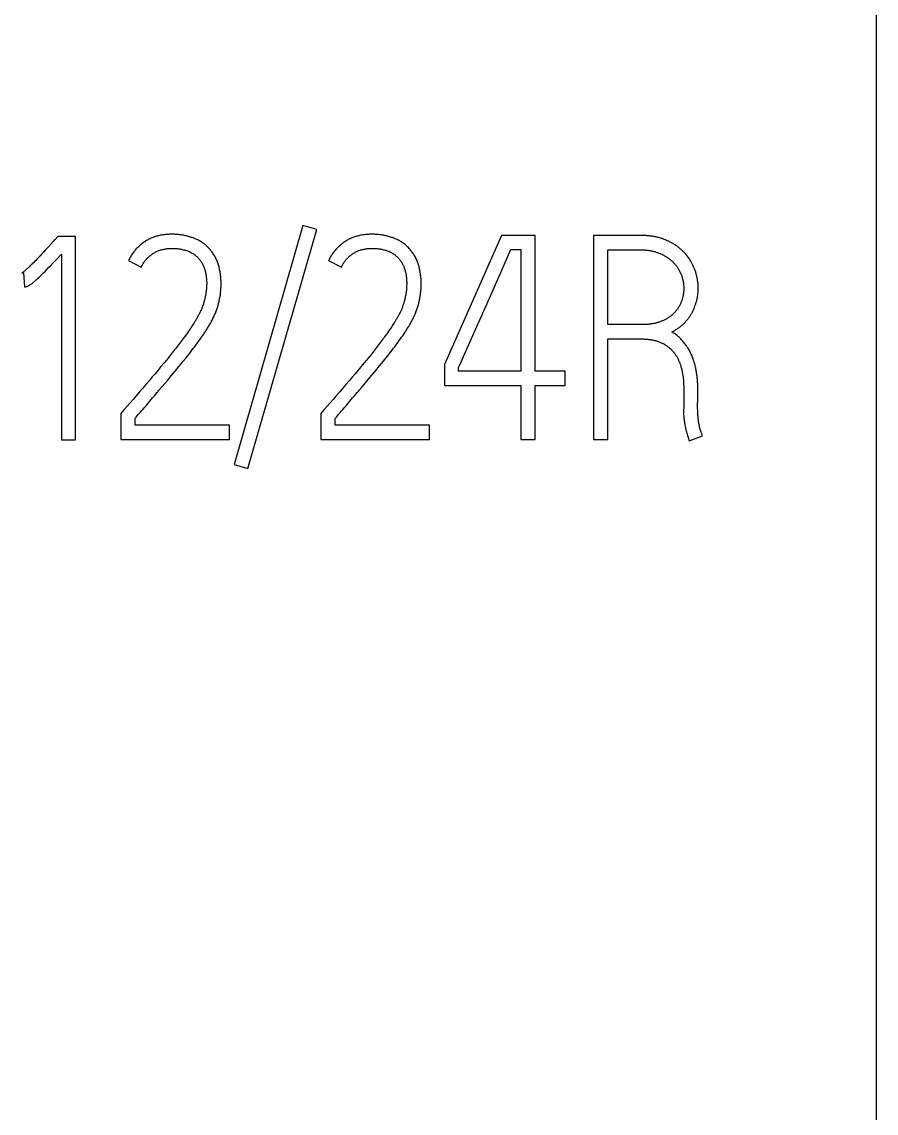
# Model space of a CAD drawing. Extents: x 0 to 420, y 0 to 297.
# Drawn here: x 137.93 to 146.31, y 190.74 to 201.44 of the extents above; entities that cross this region are included whole.
import ezdxf

# ---------------------------------------------------------------- set-up
doc = ezdxf.new("R2010")
doc.units = 0
doc.header["$LTSCALE"] = 23.1
doc.layers.add('10000_FRONT', color=7, linetype='CONTINUOUS')
doc.layers.add('10500_FRONT_LABELING', color=7, linetype='CONTINUOUS')

msp = doc.modelspace()

# ---------------------------------------------------------------- linework, layer by layer
at = {"layer": '10000_FRONT', "color": 7, "linetype": 'CONTINUOUS'}
msp.add_line((146.308, 234.648), (146.308, 144.648), dxfattribs=at)
at = {"layer": '10500_FRONT_LABELING', "color": 7, "linetype": 'CONTINUOUS'}
for p, q in [((140.689, 199.445), (140.015, 197.101)), ((140.151, 197.062), (140.825, 199.406)), ((140.825, 199.406), (140.689, 199.445)), ((138.246, 199.291), (138.197, 199.237)), ((138.256, 199.303), (138.246, 199.291)), ((138.461, 199.337), (138.287, 199.337)), ((138.461, 197.345), (138.461, 199.337)), ((142.636, 199.348), (142.076, 198.083)), ((142.966, 199.348), (142.636, 199.348)), ((142.966, 198.016), (142.966, 199.348)), ((143.538, 199.348), (143.538, 197.348)), ((143.998, 199.348), (143.538, 199.348)), ((138.148, 199.184), (138.131, 199.167)), ((138.164, 199.202), (138.148, 199.184)), ((138.181, 199.22), (138.164, 199.202)), ((138.197, 199.237), (138.181, 199.22)), ((142.685, 199.111), (142.715, 199.181)), ((142.715, 199.181), (142.728, 199.209)), ((142.728, 199.209), (142.825, 199.209)), ((142.825, 199.209), (142.825, 198.016)), ((143.679, 198.474), (143.679, 199.206)), ((143.679, 199.206), (143.998, 199.206)), ((138.059, 199.092), (138.048, 199.08)), ((138.071, 199.103), (138.059, 199.092)), ((138.082, 199.115), (138.071, 199.103)), ((138.098, 199.132), (138.082, 199.115)), ((138.115, 199.149), (138.098, 199.132)), ((138.131, 199.167), (138.115, 199.149)), ((138.215, 199.05), (138.242, 199.079)), ((138.242, 199.079), (138.273, 199.112)), ((138.273, 199.112), (138.323, 199.165)), ((138.323, 199.165), (138.323, 197.345)), ((138.98, 199.101), (139.105, 199.037)), ((140.941, 199.101), (141.066, 199.037)), ((142.531, 198.763), (142.685, 199.111)), ((137.934, 198.979), (137.951, 198.985)), ((137.951, 198.985), (137.959, 198.843)), ((138.128, 198.962), (138.137, 198.971)), ((138.137, 198.971), (138.151, 198.985)), ((138.151, 198.985), (138.165, 198.999)), ((138.165, 198.999), (138.178, 199.013)), ((138.178, 199.013), (138.197, 199.032)), ((138.197, 199.032), (138.215, 199.05)), ((138.109, 198.943), (138.118, 198.953)), ((138.118, 198.953), (138.128, 198.962)), ((142.469, 198.623), (142.531, 198.763)), ((139.586, 198.435), (139.577, 198.421)), ((139.595, 198.449), (139.586, 198.435)), ((139.604, 198.463), (139.595, 198.449)), ((139.613, 198.477), (139.604, 198.463)), ((139.622, 198.491), (139.613, 198.477)), ((141.547, 198.435), (141.538, 198.421)), ((141.556, 198.449), (141.547, 198.435)), ((141.565, 198.463), (141.556, 198.449)), ((141.575, 198.477), (141.565, 198.463)), ((141.583, 198.491), (141.575, 198.477)), ((142.277, 198.191), (142.407, 198.484)), ((144.02, 198.474), (143.679, 198.474)), ((139.51, 198.327), (139.5, 198.314)), ((139.519, 198.34), (139.51, 198.327)), ((139.529, 198.354), (139.519, 198.34)), ((139.539, 198.367), (139.529, 198.354)), ((139.548, 198.381), (139.539, 198.367)), ((139.558, 198.394), (139.548, 198.381)), ((139.567, 198.408), (139.558, 198.394)), ((139.577, 198.421), (139.567, 198.408)), ((139.673, 198.317), (139.684, 198.333)), ((139.684, 198.333), (139.695, 198.349)), ((139.695, 198.349), (139.706, 198.365)), ((139.706, 198.365), (139.717, 198.381)), ((141.471, 198.327), (141.461, 198.314)), ((141.481, 198.34), (141.471, 198.327)), ((141.49, 198.354), (141.481, 198.34)), ((141.5, 198.367), (141.49, 198.354)), ((141.51, 198.381), (141.5, 198.367)), ((141.519, 198.394), (141.51, 198.381)), ((141.528, 198.408), (141.519, 198.394)), ((141.538, 198.421), (141.528, 198.408)), ((141.634, 198.317), (141.645, 198.333)), ((141.645, 198.333), (141.656, 198.349)), ((141.656, 198.349), (141.668, 198.365)), ((141.668, 198.365), (141.679, 198.381)), ((143.679, 197.348), (143.679, 198.333)), ((143.679, 198.333), (144.015, 198.333)), ((139.429, 198.222), (139.419, 198.209)), ((139.44, 198.235), (139.429, 198.222)), ((139.45, 198.248), (139.44, 198.235)), ((139.46, 198.261), (139.45, 198.248)), ((139.47, 198.274), (139.46, 198.261)), ((139.48, 198.287), (139.47, 198.274)), ((139.49, 198.3), (139.48, 198.287)), ((139.5, 198.314), (139.49, 198.3)), ((139.59, 198.207), (139.602, 198.223)), ((139.602, 198.223), (139.614, 198.238)), ((139.614, 198.238), (139.626, 198.254)), ((139.626, 198.254), (139.638, 198.269)), ((139.638, 198.269), (139.649, 198.285)), ((139.649, 198.285), (139.661, 198.301)), ((139.661, 198.301), (139.673, 198.317)), ((141.391, 198.222), (141.38, 198.209)), ((141.401, 198.235), (141.391, 198.222)), ((141.411, 198.248), (141.401, 198.235)), ((141.421, 198.261), (141.411, 198.248)), ((141.431, 198.274), (141.421, 198.261)), ((141.441, 198.287), (141.431, 198.274)), ((141.451, 198.3), (141.441, 198.287)), ((141.461, 198.314), (141.451, 198.3)), ((141.551, 198.207), (141.563, 198.223)), ((141.563, 198.223), (141.575, 198.238)), ((141.575, 198.238), (141.587, 198.254)), ((141.587, 198.254), (141.599, 198.269)), ((141.599, 198.269), (141.611, 198.285)), ((141.611, 198.285), (141.622, 198.301)), ((141.622, 198.301), (141.634, 198.317)), ((139.351, 198.125), (139.33, 198.1)), ((139.367, 198.144), (139.351, 198.125)), ((139.383, 198.164), (139.367, 198.144)), ((139.398, 198.183), (139.383, 198.164)), ((139.409, 198.196), (139.398, 198.183)), ((139.419, 198.209), (139.409, 198.196)), ((139.517, 198.115), (139.542, 198.146)), ((139.542, 198.146), (139.56, 198.169)), ((139.56, 198.169), (139.578, 198.192)), ((139.578, 198.192), (139.59, 198.207)), ((141.312, 198.125), (141.291, 198.1)), ((141.328, 198.144), (141.312, 198.125)), ((141.344, 198.164), (141.328, 198.144)), ((141.36, 198.183), (141.344, 198.164)), ((141.37, 198.196), (141.36, 198.183)), ((141.38, 198.209), (141.37, 198.196)), ((141.441, 198.07), (141.478, 198.115)), ((141.478, 198.115), (141.503, 198.146)), ((141.503, 198.146), (141.521, 198.169)), ((141.521, 198.169), (141.539, 198.192)), ((141.539, 198.192), (141.551, 198.207)), ((142.24, 198.108), (142.277, 198.191)), ((139.266, 198.024), (139.24, 197.992)), ((139.298, 198.062), (139.266, 198.024)), ((139.33, 198.1), (139.298, 198.062)), ((139.399, 197.972), (139.436, 198.017)), ((139.436, 198.017), (139.474, 198.062)), ((141.228, 198.024), (141.201, 197.992)), ((141.259, 198.062), (141.228, 198.024)), ((141.291, 198.1), (141.259, 198.062)), ((141.366, 197.979), (141.404, 198.024)), ((141.404, 198.024), (141.441, 198.07)), ((142.076, 198.083), (142.076, 197.878)), ((142.214, 198.016), (142.214, 198.053)), ((142.825, 198.016), (142.214, 198.016)), ((143.26, 198.016), (142.966, 198.016)), ((143.26, 197.878), (143.26, 198.016)), ((139.181, 197.923), (139.149, 197.885)), ((139.213, 197.961), (139.181, 197.923)), ((139.24, 197.992), (139.213, 197.961)), ((139.361, 197.927), (139.399, 197.972)), ((141.142, 197.923), (141.11, 197.885)), ((141.174, 197.961), (141.142, 197.923)), ((141.201, 197.992), (141.174, 197.961)), ((141.259, 197.852), (141.328, 197.934)), ((141.328, 197.934), (141.366, 197.979)), ((139.089, 197.816), (139.052, 197.773)), ((139.116, 197.848), (139.089, 197.816)), ((139.149, 197.885), (139.116, 197.848)), ((139.234, 197.777), (139.247, 197.792)), ((141.051, 197.816), (141.013, 197.773)), ((141.078, 197.848), (141.051, 197.816)), ((141.11, 197.885), (141.078, 197.848)), ((141.195, 197.777), (141.208, 197.792)), ((142.076, 197.878), (142.825, 197.878)), ((142.825, 197.878), (142.825, 197.348)), ((142.966, 197.348), (142.966, 197.878)), ((142.966, 197.878), (143.26, 197.878)), ((144.422, 197.84), (144.422, 197.659)), ((144.561, 197.75), (144.561, 197.816)), ((139.025, 197.741), (138.938, 197.641)), ((139.041, 197.76), (139.025, 197.741)), ((139.052, 197.773), (139.041, 197.76)), ((139.132, 197.658), (139.158, 197.688)), ((139.158, 197.688), (139.202, 197.74)), ((139.202, 197.74), (139.215, 197.755)), ((139.215, 197.755), (139.234, 197.777)), ((140.986, 197.741), (140.899, 197.641)), ((141.002, 197.76), (140.986, 197.741)), ((141.013, 197.773), (141.002, 197.76)), ((141.094, 197.658), (141.119, 197.688)), ((141.119, 197.688), (141.163, 197.74)), ((141.163, 197.74), (141.176, 197.755)), ((141.176, 197.755), (141.195, 197.777)), ((144.558, 197.661), (144.558, 197.7)), ((138.938, 197.641), (138.905, 197.603)), ((138.905, 197.603), (138.905, 197.348)), ((139.082, 197.598), (139.094, 197.613)), ((139.094, 197.613), (139.107, 197.628)), ((139.107, 197.628), (139.12, 197.643)), ((139.12, 197.643), (139.132, 197.658)), ((140.899, 197.641), (140.866, 197.603)), ((140.866, 197.603), (140.866, 197.348)), ((141.043, 197.598), (141.056, 197.613)), ((141.056, 197.613), (141.068, 197.628)), ((141.068, 197.628), (141.081, 197.643)), ((141.081, 197.643), (141.094, 197.658)), ((144.422, 197.659), (144.42, 197.634)), ((144.558, 197.65), (144.558, 197.661)), ((144.563, 197.562), (144.562, 197.573)), ((139.044, 197.487), (139.044, 197.553)), ((139.97, 197.487), (139.044, 197.487)), ((139.97, 197.348), (139.97, 197.487)), ((141.005, 197.487), (141.005, 197.553)), ((141.931, 197.487), (141.005, 197.487)), ((141.931, 197.348), (141.931, 197.487)), ((144.475, 197.334), (144.606, 197.384)), ((138.323, 197.345), (138.461, 197.345)), ((138.905, 197.348), (139.97, 197.348)), ((140.866, 197.348), (141.931, 197.348)), ((142.825, 197.348), (142.966, 197.348)), ((143.538, 197.348), (143.679, 197.348)), ((140.015, 197.101), (140.151, 197.062))]:
    msp.add_line(p, q, dxfattribs=at)
for points in [[(138.287, 199.337), (138.262, 199.309), (138.256, 199.303)], [(139.782, 199.206), (139.775, 199.213), (139.769, 199.221), (139.762, 199.228), (139.755, 199.235), (139.748, 199.242), (139.741, 199.249), (139.733, 199.255), (139.726, 199.261), (139.718, 199.267), (139.71, 199.273), (139.702, 199.279), (139.694, 199.284), (139.685, 199.289), (139.677, 199.294), (139.668, 199.299), (139.659, 199.303), (139.651, 199.307), (139.642, 199.311), (139.632, 199.315), (139.623, 199.319), (139.614, 199.323), (139.605, 199.326), (139.595, 199.329), (139.586, 199.332), (139.577, 199.335), (139.567, 199.338), (139.558, 199.341), (139.548, 199.343), (139.539, 199.345), (139.529, 199.348), (139.52, 199.349), (139.51, 199.351), (139.5, 199.353), (139.491, 199.354), (139.481, 199.355), (139.471, 199.356), (139.461, 199.357), (139.451, 199.358), (139.441, 199.358), (139.431, 199.359), (139.421, 199.359), (139.412, 199.359), (139.402, 199.359), (139.392, 199.359), (139.382, 199.359), (139.372, 199.358), (139.362, 199.358), (139.353, 199.357), (139.343, 199.356), (139.333, 199.355), (139.323, 199.354), (139.313, 199.352), (139.304, 199.351), (139.294, 199.349), (139.284, 199.347), (139.275, 199.345), (139.265, 199.342), (139.255, 199.34), (139.246, 199.337), (139.236, 199.334), (139.227, 199.331), (139.218, 199.327), (139.209, 199.323), (139.2, 199.32), (139.191, 199.315), (139.182, 199.311), (139.173, 199.307), (139.165, 199.302), (139.156, 199.297), (139.148, 199.292), (139.139, 199.286), (139.131, 199.281), (139.123, 199.275), (139.115, 199.269), (139.107, 199.263), (139.099, 199.257), (139.092, 199.25), (139.085, 199.244), (139.077, 199.237), (139.07, 199.23), (139.063, 199.223), (139.057, 199.216), (139.05, 199.209), (139.044, 199.201), (139.037, 199.194), (139.031, 199.186), (139.025, 199.178), (139.019, 199.17), (139.014, 199.162), (139.008, 199.153), (139.003, 199.145), (138.998, 199.136), (138.993, 199.128), (138.989, 199.119), (138.984, 199.11), (138.98, 199.101)], [(141.743, 199.206), (141.737, 199.213), (141.73, 199.221), (141.723, 199.228), (141.716, 199.235), (141.709, 199.242), (141.702, 199.249), (141.694, 199.255), (141.687, 199.261), (141.679, 199.267), (141.671, 199.273), (141.663, 199.279), (141.655, 199.284), (141.646, 199.289), (141.638, 199.294), (141.629, 199.299), (141.621, 199.303), (141.612, 199.307), (141.603, 199.311), (141.594, 199.315), (141.584, 199.319), (141.575, 199.323), (141.566, 199.326), (141.557, 199.329), (141.547, 199.332), (141.538, 199.335), (141.529, 199.338), (141.519, 199.341), (141.51, 199.343), (141.5, 199.345), (141.49, 199.348), (141.481, 199.349), (141.471, 199.351), (141.461, 199.353), (141.452, 199.354), (141.442, 199.355), (141.432, 199.356), (141.422, 199.357), (141.412, 199.358), (141.402, 199.358), (141.392, 199.359), (141.383, 199.359), (141.373, 199.359), (141.363, 199.359), (141.353, 199.359), (141.343, 199.359), (141.333, 199.358), (141.324, 199.358), (141.314, 199.357), (141.304, 199.356), (141.294, 199.355), (141.284, 199.354), (141.275, 199.352), (141.265, 199.351), (141.255, 199.349), (141.245, 199.347), (141.236, 199.345), (141.226, 199.342), (141.217, 199.34), (141.207, 199.337), (141.198, 199.334), (141.188, 199.331), (141.179, 199.327), (141.17, 199.323), (141.161, 199.32), (141.152, 199.315), (141.143, 199.311), (141.134, 199.307), (141.126, 199.302), (141.117, 199.297), (141.109, 199.292), (141.1, 199.286), (141.092, 199.281), (141.084, 199.275), (141.076, 199.269), (141.068, 199.263), (141.061, 199.257), (141.053, 199.25), (141.046, 199.244), (141.039, 199.237), (141.032, 199.23), (141.025, 199.223), (141.018, 199.216), (141.011, 199.209), (141.005, 199.201), (140.998, 199.194), (140.992, 199.186), (140.986, 199.178), (140.98, 199.17), (140.975, 199.162), (140.969, 199.153), (140.964, 199.145), (140.959, 199.136), (140.954, 199.128), (140.95, 199.119), (140.945, 199.11), (140.941, 199.101)], [(144.306, 198.402), (144.313, 198.406), (144.32, 198.41), (144.327, 198.413), (144.334, 198.417), (144.341, 198.422), (144.347, 198.426), (144.354, 198.43), (144.36, 198.434), (144.367, 198.439), (144.373, 198.443), (144.38, 198.448), (144.386, 198.453), (144.392, 198.458), (144.398, 198.463), (144.404, 198.468), (144.41, 198.473), (144.416, 198.478), (144.422, 198.484), (144.428, 198.489), (144.433, 198.495), (144.439, 198.501), (144.444, 198.507), (144.45, 198.513), (144.455, 198.519), (144.46, 198.525), (144.465, 198.531), (144.469, 198.537), (144.474, 198.544), (144.478, 198.55), (144.483, 198.557), (144.487, 198.563), (144.491, 198.57), (144.495, 198.577), (144.499, 198.584), (144.503, 198.59), (144.507, 198.597), (144.51, 198.604), (144.514, 198.612), (144.517, 198.619), (144.52, 198.626), (144.524, 198.633), (144.527, 198.641), (144.529, 198.648), (144.532, 198.656), (144.535, 198.663), (144.538, 198.67), (144.54, 198.678), (144.542, 198.685), (144.545, 198.693), (144.547, 198.701), (144.549, 198.708), (144.551, 198.716), (144.552, 198.724), (144.554, 198.731), (144.556, 198.739), (144.557, 198.747), (144.558, 198.755), (144.559, 198.763), (144.56, 198.771), (144.561, 198.778), (144.562, 198.786), (144.563, 198.794), (144.563, 198.802), (144.564, 198.81), (144.564, 198.818), (144.564, 198.826), (144.564, 198.834), (144.564, 198.842), (144.564, 198.849), (144.563, 198.857), (144.563, 198.865), (144.562, 198.873), (144.561, 198.881), (144.561, 198.889), (144.56, 198.897), (144.558, 198.904), (144.557, 198.912), (144.556, 198.92), (144.554, 198.928), (144.553, 198.936), (144.551, 198.943), (144.549, 198.951), (144.547, 198.959), (144.545, 198.966), (144.543, 198.974), (144.541, 198.982), (144.539, 198.989), (144.536, 198.997), (144.534, 199.004), (144.531, 199.012), (144.528, 199.019), (144.525, 199.026), (144.522, 199.033), (144.519, 199.041), (144.516, 199.048), (144.512, 199.055), (144.509, 199.062), (144.505, 199.069), (144.502, 199.076), (144.498, 199.083), (144.494, 199.09), (144.49, 199.097), (144.486, 199.104), (144.481, 199.11), (144.477, 199.117), (144.472, 199.123), (144.468, 199.13), (144.463, 199.136), (144.458, 199.143), (144.453, 199.149), (144.449, 199.155), (144.443, 199.161), (144.438, 199.167), (144.433, 199.173), (144.428, 199.179), (144.422, 199.184), (144.417, 199.19), (144.411, 199.196), (144.406, 199.201), (144.4, 199.206), (144.394, 199.212), (144.388, 199.217), (144.382, 199.222), (144.376, 199.227), (144.369, 199.232), (144.363, 199.237), (144.357, 199.241), (144.35, 199.246), (144.344, 199.25), (144.337, 199.255), (144.33, 199.259), (144.324, 199.263), (144.317, 199.267), (144.31, 199.271), (144.303, 199.275), (144.296, 199.279), (144.289, 199.283), (144.282, 199.286), (144.275, 199.29), (144.268, 199.293), (144.261, 199.296), (144.253, 199.299), (144.246, 199.303), (144.239, 199.306), (144.231, 199.308), (144.224, 199.311), (144.216, 199.314), (144.209, 199.317), (144.201, 199.319), (144.194, 199.321), (144.186, 199.324), (144.178, 199.326), (144.171, 199.328), (144.163, 199.33), (144.155, 199.331), (144.148, 199.333), (144.14, 199.335), (144.132, 199.336), (144.125, 199.338), (144.117, 199.339), (144.109, 199.34), (144.101, 199.341), (144.093, 199.342), (144.085, 199.343), (144.078, 199.344), (144.07, 199.345), (144.062, 199.345), (144.054, 199.346), (144.046, 199.347), (144.038, 199.347), (144.03, 199.347), (144.022, 199.348), (144.014, 199.348), (144.006, 199.348), (143.998, 199.348)], [(139.105, 199.037), (139.109, 199.045), (139.112, 199.052), (139.116, 199.06), (139.121, 199.067), (139.125, 199.074), (139.13, 199.081), (139.134, 199.088), (139.139, 199.094), (139.144, 199.101), (139.15, 199.108), (139.155, 199.114), (139.161, 199.12), (139.167, 199.126), (139.173, 199.132), (139.179, 199.138), (139.185, 199.143), (139.191, 199.149), (139.198, 199.154), (139.205, 199.159), (139.211, 199.164), (139.218, 199.169), (139.225, 199.173), (139.232, 199.178), (139.24, 199.182), (139.247, 199.186), (139.255, 199.189), (139.262, 199.193), (139.27, 199.196), (139.278, 199.199), (139.286, 199.202), (139.294, 199.205), (139.302, 199.207), (139.31, 199.209), (139.318, 199.211), (139.326, 199.213), (139.334, 199.214), (139.343, 199.216), (139.351, 199.217), (139.359, 199.218), (139.368, 199.219), (139.376, 199.219), (139.384, 199.22), (139.393, 199.22), (139.401, 199.22), (139.409, 199.22), (139.418, 199.22), (139.426, 199.22), (139.434, 199.22), (139.443, 199.219), (139.451, 199.219), (139.459, 199.218), (139.467, 199.217), (139.476, 199.216), (139.484, 199.215), (139.492, 199.214), (139.5, 199.212), (139.509, 199.21), (139.517, 199.208), (139.525, 199.206), (139.533, 199.204), (139.541, 199.202), (139.549, 199.199), (139.557, 199.196), (139.565, 199.193), (139.573, 199.19), (139.58, 199.187), (139.588, 199.183), (139.595, 199.179), (139.603, 199.175), (139.61, 199.171), (139.617, 199.166), (139.624, 199.161), (139.631, 199.157), (139.637, 199.151), (139.644, 199.146), (139.65, 199.14), (139.656, 199.135), (139.662, 199.129), (139.667, 199.123), (139.673, 199.116), (139.678, 199.11), (139.683, 199.103), (139.688, 199.096), (139.693, 199.089), (139.697, 199.082), (139.701, 199.075), (139.705, 199.067), (139.709, 199.06), (139.713, 199.052), (139.716, 199.045), (139.719, 199.037), (139.722, 199.029), (139.725, 199.021), (139.727, 199.013), (139.73, 199.005), (139.732, 198.997), (139.734, 198.989), (139.736, 198.981), (139.737, 198.972), (139.739, 198.964), (139.74, 198.956), (139.741, 198.948), (139.742, 198.939), (139.743, 198.931), (139.744, 198.923), (139.744, 198.914), (139.745, 198.906), (139.745, 198.898), (139.746, 198.889), (139.746, 198.881), (139.746, 198.872), (139.745, 198.864), (139.745, 198.856), (139.745, 198.847), (139.744, 198.839), (139.744, 198.831), (139.743, 198.822), (139.742, 198.814), (139.742, 198.806), (139.741, 198.798), (139.739, 198.789), (139.738, 198.781), (139.737, 198.773), (139.735, 198.765), (139.734, 198.757), (139.732, 198.748), (139.731, 198.74), (139.729, 198.732), (139.727, 198.724), (139.725, 198.716), (139.723, 198.708), (139.721, 198.7), (139.719, 198.692), (139.716, 198.684), (139.714, 198.676), (139.711, 198.668), (139.709, 198.66), (139.706, 198.652), (139.703, 198.644), (139.7, 198.636), (139.697, 198.629), (139.694, 198.621), (139.69, 198.613), (139.687, 198.606), (139.683, 198.598), (139.68, 198.591), (139.676, 198.584), (139.672, 198.576), (139.668, 198.569), (139.664, 198.562), (139.66, 198.554), (139.656, 198.547), (139.652, 198.54), (139.648, 198.533), (139.644, 198.526), (139.64, 198.519), (139.635, 198.512), (139.631, 198.505), (139.627, 198.498), (139.622, 198.491)], [(139.717, 198.381), (139.723, 198.389), (139.728, 198.398), (139.734, 198.406), (139.739, 198.414), (139.745, 198.422), (139.75, 198.431), (139.755, 198.439), (139.76, 198.447), (139.765, 198.456), (139.77, 198.464), (139.775, 198.473), (139.78, 198.481), (139.785, 198.49), (139.79, 198.498), (139.794, 198.507), (139.799, 198.516), (139.804, 198.524), (139.808, 198.533), (139.812, 198.542), (139.816, 198.551), (139.82, 198.56), (139.824, 198.569), (139.828, 198.578), (139.832, 198.587), (139.836, 198.596), (139.839, 198.605), (139.842, 198.614), (139.846, 198.623), (139.849, 198.633), (139.852, 198.642), (139.855, 198.651), (139.858, 198.661), (139.86, 198.67), (139.863, 198.68), (139.865, 198.69), (139.867, 198.699), (139.87, 198.709), (139.872, 198.719), (139.873, 198.728), (139.875, 198.738), (139.877, 198.748), (139.878, 198.757), (139.88, 198.767), (139.881, 198.777), (139.882, 198.786), (139.883, 198.796), (139.884, 198.806), (139.885, 198.816), (139.886, 198.825), (139.886, 198.835), (139.887, 198.845), (139.887, 198.855), (139.887, 198.864), (139.887, 198.874), (139.887, 198.884), (139.887, 198.894), (139.887, 198.904), (139.886, 198.914), (139.885, 198.923), (139.885, 198.933), (139.884, 198.943), (139.883, 198.953), (139.881, 198.963), (139.88, 198.973), (139.879, 198.982), (139.877, 198.992), (139.875, 199.002), (139.873, 199.012), (139.871, 199.021), (139.869, 199.031), (139.867, 199.04), (139.864, 199.05), (139.861, 199.059), (139.858, 199.069), (139.855, 199.078), (139.852, 199.087), (139.848, 199.097), (139.844, 199.106), (139.84, 199.115), (139.836, 199.124), (139.831, 199.133), (139.826, 199.141), (139.822, 199.15), (139.817, 199.158), (139.811, 199.167), (139.806, 199.175), (139.8, 199.183), (139.794, 199.191), (139.788, 199.198), (139.782, 199.206)], [(141.066, 199.037), (141.07, 199.045), (141.074, 199.052), (141.078, 199.06), (141.082, 199.067), (141.086, 199.074), (141.091, 199.081), (141.096, 199.088), (141.101, 199.094), (141.106, 199.101), (141.111, 199.108), (141.116, 199.114), (141.122, 199.12), (141.128, 199.126), (141.134, 199.132), (141.14, 199.138), (141.146, 199.143), (141.153, 199.149), (141.159, 199.154), (141.166, 199.159), (141.173, 199.164), (141.179, 199.169), (141.186, 199.173), (141.194, 199.178), (141.201, 199.182), (141.208, 199.186), (141.216, 199.189), (141.224, 199.193), (141.231, 199.196), (141.239, 199.199), (141.247, 199.202), (141.255, 199.205), (141.263, 199.207), (141.271, 199.209), (141.279, 199.211), (141.287, 199.213), (141.295, 199.214), (141.304, 199.216), (141.312, 199.217), (141.32, 199.218), (141.329, 199.219), (141.337, 199.219), (141.345, 199.22), (141.354, 199.22), (141.362, 199.22), (141.37, 199.22), (141.379, 199.22), (141.387, 199.22), (141.395, 199.22), (141.404, 199.219), (141.412, 199.219), (141.42, 199.218), (141.429, 199.217), (141.437, 199.216), (141.445, 199.215), (141.453, 199.214), (141.462, 199.212), (141.47, 199.21), (141.478, 199.208), (141.486, 199.206), (141.494, 199.204), (141.502, 199.202), (141.51, 199.199), (141.518, 199.196), (141.526, 199.193), (141.534, 199.19), (141.541, 199.187), (141.549, 199.183), (141.556, 199.179), (141.564, 199.175), (141.571, 199.171), (141.578, 199.166), (141.585, 199.161), (141.592, 199.157), (141.598, 199.151), (141.605, 199.146), (141.611, 199.14), (141.617, 199.135), (141.623, 199.129), (141.628, 199.123), (141.634, 199.116), (141.639, 199.11), (141.644, 199.103), (141.649, 199.096), (141.654, 199.089), (141.658, 199.082), (141.662, 199.075), (141.666, 199.067), (141.67, 199.06), (141.674, 199.052), (141.677, 199.045), (141.68, 199.037), (141.683, 199.029), (141.686, 199.021), (141.689, 199.013), (141.691, 199.005), (141.693, 198.997), (141.695, 198.989), (141.697, 198.981), (141.698, 198.972), (141.7, 198.964), (141.701, 198.956), (141.702, 198.948), (141.703, 198.939), (141.704, 198.931), (141.705, 198.923), (141.706, 198.914), (141.706, 198.906), (141.706, 198.898), (141.707, 198.889), (141.707, 198.881), (141.707, 198.872), (141.707, 198.864), (141.706, 198.856), (141.706, 198.847), (141.706, 198.839), (141.705, 198.831), (141.704, 198.822), (141.704, 198.814), (141.703, 198.806), (141.702, 198.798), (141.701, 198.789), (141.699, 198.781), (141.698, 198.773), (141.697, 198.765), (141.695, 198.757), (141.693, 198.748), (141.692, 198.74), (141.69, 198.732), (141.688, 198.724), (141.686, 198.716), (141.684, 198.708), (141.682, 198.7), (141.68, 198.692), (141.677, 198.684), (141.675, 198.676), (141.672, 198.668), (141.67, 198.66), (141.667, 198.652), (141.664, 198.644), (141.661, 198.636), (141.658, 198.629), (141.655, 198.621), (141.651, 198.613), (141.648, 198.606), (141.645, 198.598), (141.641, 198.591), (141.637, 198.584), (141.633, 198.576), (141.63, 198.569), (141.626, 198.562), (141.622, 198.554), (141.618, 198.547), (141.613, 198.54), (141.609, 198.533), (141.605, 198.526), (141.601, 198.519), (141.597, 198.512), (141.592, 198.505), (141.588, 198.498), (141.583, 198.491)], [(141.679, 198.381), (141.684, 198.389), (141.69, 198.398), (141.695, 198.406), (141.7, 198.414), (141.706, 198.422), (141.711, 198.431), (141.716, 198.439), (141.721, 198.447), (141.726, 198.456), (141.732, 198.464), (141.736, 198.473), (141.741, 198.481), (141.746, 198.49), (141.751, 198.498), (141.756, 198.507), (141.76, 198.516), (141.765, 198.524), (141.769, 198.533), (141.773, 198.542), (141.778, 198.551), (141.782, 198.56), (141.786, 198.569), (141.789, 198.578), (141.793, 198.587), (141.797, 198.596), (141.8, 198.605), (141.804, 198.614), (141.807, 198.623), (141.81, 198.633), (141.813, 198.642), (141.816, 198.651), (141.819, 198.661), (141.821, 198.67), (141.824, 198.68), (141.826, 198.69), (141.829, 198.699), (141.831, 198.709), (141.833, 198.719), (141.835, 198.728), (141.836, 198.738), (141.838, 198.748), (141.839, 198.757), (141.841, 198.767), (141.842, 198.777), (141.843, 198.786), (141.844, 198.796), (141.845, 198.806), (141.846, 198.816), (141.847, 198.825), (141.847, 198.835), (141.848, 198.845), (141.848, 198.855), (141.848, 198.864), (141.848, 198.874), (141.848, 198.884), (141.848, 198.894), (141.848, 198.904), (141.847, 198.914), (141.847, 198.923), (141.846, 198.933), (141.845, 198.943), (141.844, 198.953), (141.843, 198.963), (141.841, 198.973), (141.84, 198.982), (141.838, 198.992), (141.836, 199.002), (141.834, 199.012), (141.832, 199.021), (141.83, 199.031), (141.828, 199.04), (141.825, 199.05), (141.822, 199.059), (141.819, 199.069), (141.816, 199.078), (141.813, 199.087), (141.809, 199.097), (141.805, 199.106), (141.801, 199.115), (141.797, 199.124), (141.792, 199.133), (141.788, 199.141), (141.783, 199.15), (141.778, 199.158), (141.773, 199.167), (141.767, 199.175), (141.761, 199.183), (141.755, 199.191), (141.749, 199.198), (141.743, 199.206)], [(143.998, 199.206), (144.006, 199.206), (144.013, 199.206), (144.02, 199.206), (144.028, 199.206), (144.035, 199.205), (144.043, 199.205), (144.05, 199.204), (144.057, 199.204), (144.065, 199.203), (144.072, 199.202), (144.079, 199.201), (144.086, 199.2), (144.094, 199.199), (144.101, 199.197), (144.108, 199.196), (144.115, 199.194), (144.123, 199.193), (144.13, 199.191), (144.137, 199.189), (144.144, 199.187), (144.151, 199.185), (144.158, 199.182), (144.165, 199.18), (144.172, 199.177), (144.179, 199.175), (144.186, 199.172), (144.193, 199.169), (144.199, 199.166), (144.206, 199.163), (144.213, 199.159), (144.219, 199.156), (144.226, 199.153), (144.232, 199.149), (144.239, 199.145), (144.245, 199.142), (144.251, 199.138), (144.257, 199.134), (144.263, 199.13), (144.269, 199.126), (144.275, 199.121), (144.281, 199.117), (144.287, 199.112), (144.293, 199.108), (144.299, 199.103), (144.304, 199.098), (144.31, 199.093), (144.315, 199.088), (144.32, 199.082), (144.326, 199.077), (144.331, 199.072), (144.336, 199.066), (144.34, 199.061), (144.345, 199.055), (144.35, 199.049), (144.354, 199.043), (144.358, 199.037), (144.363, 199.031), (144.367, 199.025), (144.371, 199.018), (144.374, 199.012), (144.378, 199.005), (144.382, 198.999), (144.385, 198.992), (144.388, 198.986), (144.391, 198.979), (144.394, 198.972), (144.397, 198.965), (144.399, 198.958), (144.402, 198.951), (144.404, 198.944), (144.406, 198.937), (144.408, 198.93), (144.41, 198.923), (144.412, 198.916), (144.414, 198.908), (144.415, 198.901), (144.417, 198.894), (144.418, 198.886), (144.419, 198.879), (144.42, 198.872), (144.421, 198.864), (144.421, 198.857), (144.422, 198.85), (144.422, 198.842), (144.422, 198.835), (144.422, 198.827), (144.422, 198.82), (144.422, 198.813), (144.422, 198.805), (144.421, 198.798), (144.42, 198.79), (144.42, 198.783), (144.419, 198.776), (144.417, 198.768), (144.416, 198.761), (144.415, 198.754), (144.413, 198.746), (144.411, 198.739), (144.41, 198.732), (144.408, 198.725), (144.405, 198.718), (144.403, 198.711), (144.401, 198.704), (144.398, 198.697), (144.395, 198.69), (144.393, 198.683), (144.39, 198.676), (144.386, 198.67), (144.383, 198.663), (144.38, 198.656), (144.376, 198.65), (144.372, 198.644), (144.368, 198.637), (144.364, 198.631), (144.36, 198.625), (144.355, 198.619), (144.351, 198.614), (144.346, 198.608), (144.341, 198.602), (144.336, 198.597), (144.331, 198.591), (144.326, 198.586), (144.321, 198.581), (144.316, 198.576), (144.31, 198.571), (144.304, 198.566), (144.298, 198.561), (144.293, 198.557), (144.287, 198.552), (144.281, 198.548), (144.274, 198.544), (144.268, 198.54), (144.262, 198.536), (144.256, 198.532), (144.249, 198.528), (144.243, 198.525), (144.236, 198.521), (144.229, 198.518), (144.223, 198.515), (144.216, 198.512), (144.209, 198.509), (144.202, 198.506), (144.195, 198.503), (144.188, 198.501), (144.181, 198.498), (144.174, 198.496), (144.167, 198.494), (144.16, 198.492), (144.153, 198.49), (144.146, 198.488), (144.139, 198.486), (144.131, 198.485), (144.124, 198.483), (144.117, 198.482), (144.109, 198.481), (144.102, 198.48), (144.095, 198.479), (144.087, 198.478), (144.08, 198.477), (144.072, 198.476), (144.065, 198.476), (144.058, 198.475), (144.05, 198.475), (144.043, 198.475), (144.035, 198.474), (144.028, 198.474), (144.02, 198.474)], [(138.048, 199.08), (138.037, 199.069), (138.031, 199.063), (138.025, 199.058), (138.02, 199.052), (138.014, 199.046), (138.008, 199.041), (138.002, 199.035), (137.996, 199.03), (137.99, 199.025), (137.984, 199.019), (137.978, 199.014), (137.972, 199.009), (137.966, 199.004), (137.96, 198.998), (137.954, 198.993), (137.948, 198.988), (137.941, 198.984), (137.938, 198.981), (137.934, 198.979)], [(137.959, 198.843), (137.963, 198.843), (137.966, 198.844), (137.969, 198.844), (137.972, 198.845), (137.979, 198.846), (137.982, 198.847), (137.985, 198.848), (137.988, 198.849), (137.991, 198.85), (137.994, 198.851), (137.997, 198.852), (138.003, 198.856), (138.009, 198.859), (138.014, 198.863), (138.02, 198.866), (138.025, 198.87), (138.03, 198.874), (138.035, 198.878), (138.041, 198.882), (138.046, 198.886), (138.051, 198.891), (138.056, 198.895), (138.061, 198.899), (138.066, 198.903), (138.07, 198.908), (138.075, 198.912), (138.08, 198.917), (138.085, 198.921), (138.095, 198.93)], [(138.095, 198.93), (138.099, 198.934), (138.109, 198.943)], [(142.407, 198.484), (142.445, 198.568), (142.451, 198.582), (142.457, 198.595), (142.469, 198.623)], [(144.015, 198.333), (144.022, 198.333), (144.029, 198.333), (144.035, 198.332), (144.042, 198.332), (144.049, 198.332), (144.056, 198.331), (144.063, 198.331), (144.07, 198.33), (144.076, 198.329), (144.083, 198.329), (144.09, 198.328), (144.097, 198.327), (144.104, 198.326), (144.11, 198.324), (144.117, 198.323), (144.124, 198.322), (144.13, 198.32), (144.137, 198.319), (144.144, 198.317), (144.15, 198.315), (144.157, 198.313), (144.163, 198.311), (144.17, 198.309), (144.176, 198.307), (144.183, 198.304), (144.189, 198.302), (144.196, 198.299), (144.202, 198.296), (144.208, 198.293), (144.215, 198.29), (144.221, 198.287), (144.227, 198.284), (144.233, 198.28), (144.239, 198.277), (144.244, 198.273), (144.25, 198.269), (144.256, 198.266), (144.261, 198.262), (144.267, 198.257), (144.273, 198.253), (144.278, 198.249), (144.283, 198.244), (144.288, 198.24), (144.294, 198.235), (144.298, 198.23), (144.303, 198.225), (144.308, 198.22), (144.313, 198.215), (144.317, 198.21), (144.322, 198.205), (144.326, 198.2), (144.33, 198.194), (144.334, 198.189), (144.338, 198.183), (144.342, 198.177), (144.346, 198.172), (144.35, 198.166), (144.353, 198.16), (144.357, 198.154), (144.36, 198.148), (144.363, 198.141), (144.366, 198.135), (144.369, 198.129), (144.372, 198.123), (144.375, 198.117), (144.378, 198.11), (144.38, 198.104), (144.383, 198.098), (144.385, 198.091), (144.387, 198.085), (144.389, 198.078), (144.392, 198.072), (144.394, 198.065), (144.395, 198.058), (144.397, 198.052), (144.399, 198.045), (144.401, 198.038), (144.402, 198.032), (144.404, 198.025), (144.405, 198.018), (144.407, 198.011), (144.408, 198.005), (144.409, 197.998), (144.41, 197.991), (144.412, 197.984), (144.413, 197.978), (144.414, 197.971), (144.415, 197.964), (144.415, 197.957), (144.416, 197.95), (144.417, 197.943), (144.418, 197.937), (144.418, 197.93), (144.419, 197.923), (144.419, 197.916), (144.42, 197.909), (144.42, 197.902), (144.421, 197.895), (144.421, 197.889), (144.422, 197.882), (144.422, 197.875), (144.422, 197.868), (144.422, 197.861), (144.422, 197.854), (144.422, 197.847), (144.422, 197.84)], [(144.561, 197.816), (144.561, 197.826), (144.561, 197.836), (144.561, 197.846), (144.56, 197.856), (144.56, 197.867), (144.56, 197.877), (144.559, 197.887), (144.559, 197.897), (144.558, 197.907), (144.557, 197.917), (144.556, 197.927), (144.556, 197.938), (144.555, 197.948), (144.554, 197.958), (144.552, 197.968), (144.551, 197.978), (144.55, 197.988), (144.548, 197.998), (144.547, 198.008), (144.545, 198.018), (144.544, 198.028), (144.542, 198.038), (144.54, 198.048), (144.538, 198.058), (144.535, 198.068), (144.533, 198.078), (144.53, 198.087), (144.528, 198.097), (144.525, 198.107), (144.522, 198.117), (144.519, 198.126), (144.515, 198.136), (144.512, 198.145), (144.508, 198.155), (144.504, 198.164), (144.5, 198.173), (144.496, 198.183), (144.492, 198.192), (144.487, 198.201), (144.482, 198.21), (144.477, 198.219), (144.472, 198.228), (144.467, 198.236), (144.462, 198.245), (144.456, 198.253), (144.451, 198.262), (144.445, 198.27), (144.439, 198.278), (144.433, 198.286), (144.427, 198.294), (144.42, 198.302), (144.414, 198.31), (144.407, 198.318), (144.4, 198.325), (144.393, 198.333), (144.386, 198.34), (144.379, 198.347), (144.371, 198.354), (144.364, 198.361), (144.356, 198.367), (144.348, 198.373), (144.34, 198.38), (144.332, 198.386), (144.323, 198.391), (144.315, 198.397), (144.306, 198.402)], [(139.474, 198.062), (139.48, 198.07), (139.517, 198.115)], [(142.214, 198.053), (142.221, 198.066), (142.227, 198.08), (142.24, 198.108)], [(139.247, 197.792), (139.259, 197.807), (139.266, 197.815), (139.272, 197.822), (139.278, 197.83), (139.285, 197.837), (139.361, 197.927)], [(141.208, 197.792), (141.22, 197.807), (141.227, 197.815), (141.233, 197.822), (141.24, 197.83), (141.246, 197.837), (141.259, 197.852)], [(144.558, 197.7), (144.558, 197.706), (144.558, 197.711), (144.559, 197.717), (144.559, 197.722), (144.559, 197.728), (144.56, 197.734), (144.56, 197.739), (144.561, 197.745), (144.561, 197.75)], [(139.044, 197.553), (139.05, 197.561), (139.056, 197.568), (139.063, 197.576)], [(139.063, 197.576), (139.075, 197.591), (139.082, 197.598)], [(141.005, 197.553), (141.011, 197.561), (141.018, 197.568), (141.024, 197.576)], [(141.024, 197.576), (141.037, 197.591), (141.043, 197.598)], [(144.42, 197.634), (144.42, 197.622), (144.42, 197.611), (144.421, 197.6), (144.421, 197.588), (144.422, 197.577), (144.423, 197.566), (144.424, 197.554), (144.425, 197.543), (144.427, 197.532), (144.428, 197.521), (144.43, 197.509), (144.432, 197.498), (144.434, 197.487), (144.436, 197.476), (144.438, 197.465), (144.44, 197.454), (144.443, 197.443), (144.445, 197.432), (144.448, 197.421), (144.451, 197.41), (144.454, 197.399), (144.458, 197.388), (144.461, 197.377), (144.464, 197.366), (144.468, 197.356), (144.471, 197.345), (144.475, 197.334)], [(144.562, 197.573), (144.561, 197.584), (144.561, 197.589), (144.56, 197.595), (144.56, 197.6), (144.56, 197.606), (144.559, 197.612), (144.559, 197.617), (144.559, 197.623), (144.559, 197.628), (144.559, 197.634), (144.559, 197.639), (144.558, 197.645), (144.558, 197.65)], [(144.606, 197.384), (144.604, 197.389), (144.602, 197.394), (144.6, 197.4), (144.598, 197.405), (144.596, 197.41), (144.594, 197.415), (144.592, 197.421), (144.591, 197.426), (144.589, 197.431), (144.587, 197.436), (144.586, 197.442), (144.584, 197.447), (144.582, 197.452), (144.581, 197.458), (144.58, 197.463), (144.578, 197.468), (144.577, 197.474), (144.576, 197.479), (144.574, 197.485), (144.573, 197.49), (144.572, 197.496), (144.571, 197.501), (144.57, 197.507), (144.569, 197.512), (144.568, 197.518), (144.568, 197.523), (144.567, 197.529), (144.566, 197.534), (144.565, 197.54), (144.565, 197.545), (144.564, 197.551), (144.564, 197.556), (144.563, 197.562)]]:
    msp.add_lwpolyline(points, dxfattribs=at)

doc.saveas('drawing.dxf')
